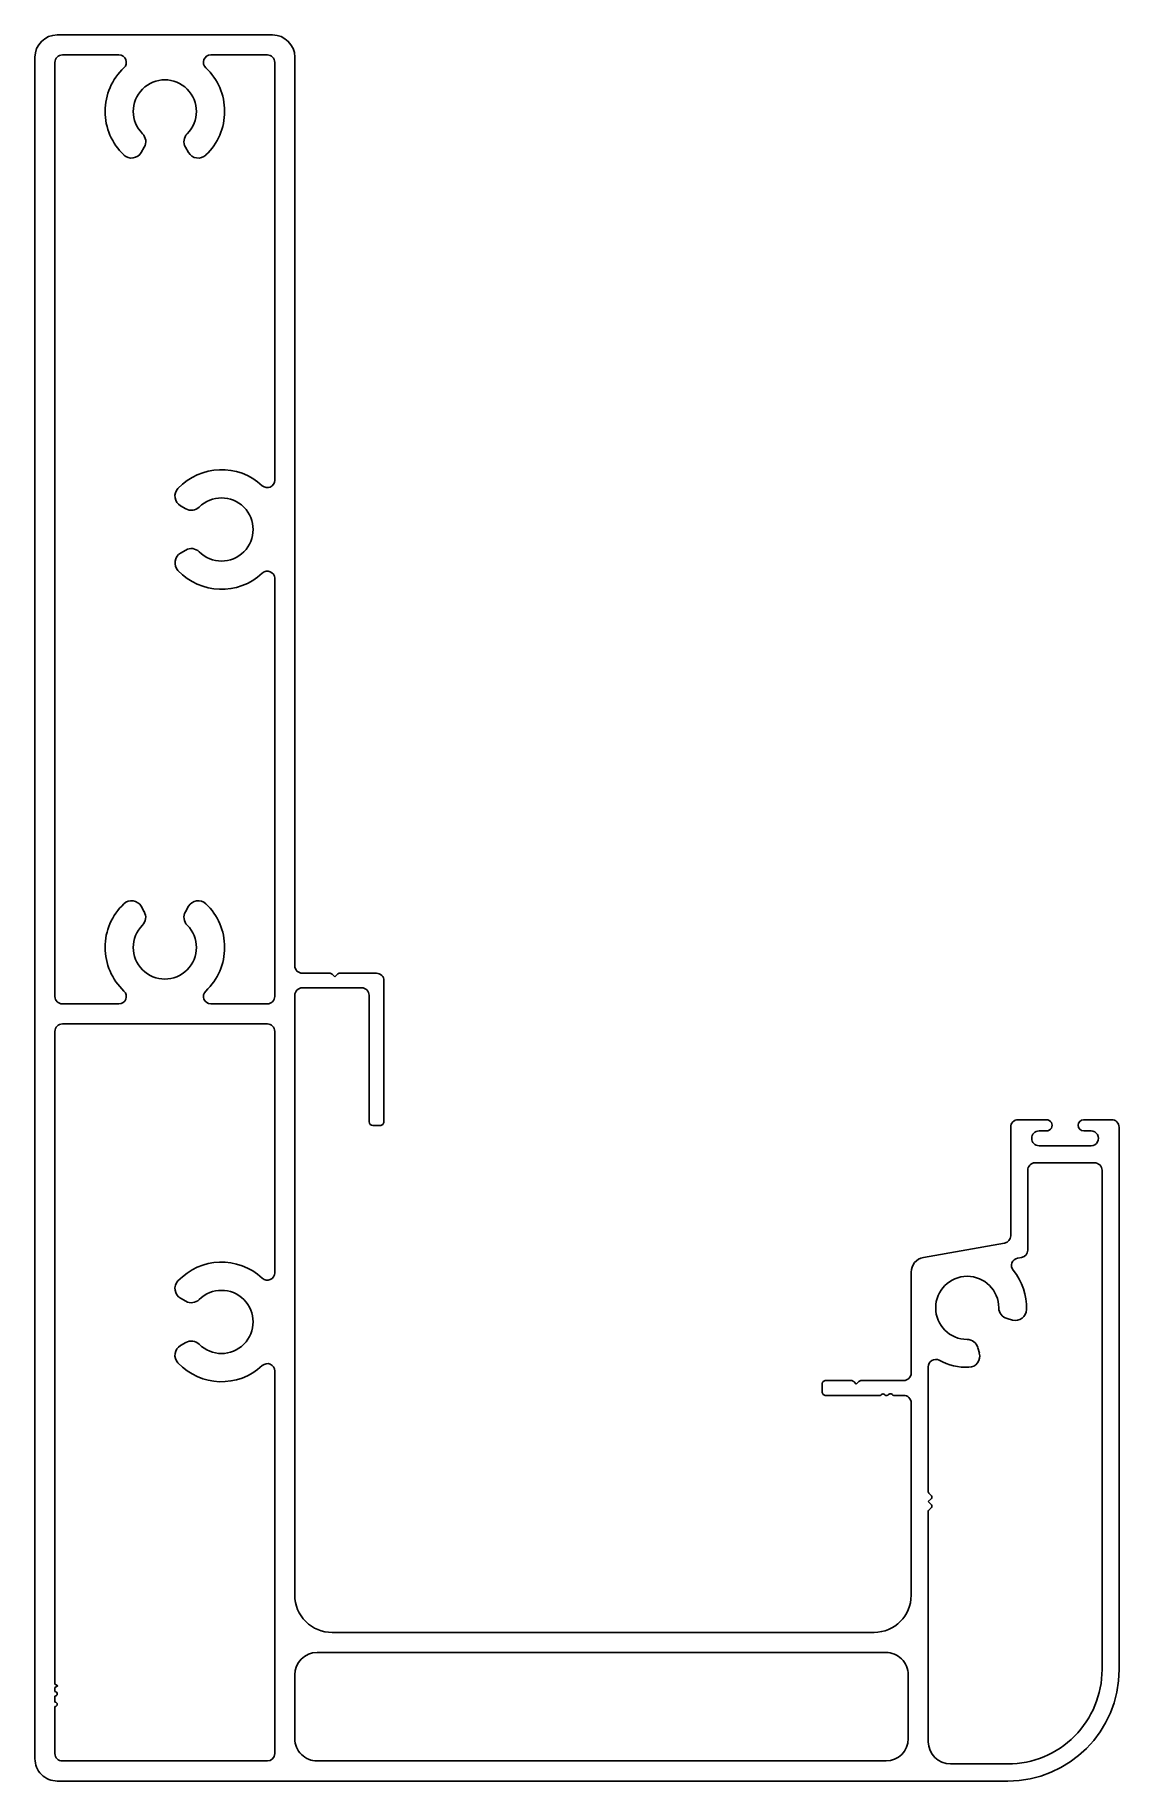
# Model space of a CAD drawing. Extents: x 2442 to 2588, y 1508 to 1743.
import ezdxf

# ---------------------------------------------------------------- set-up
doc = ezdxf.new("R2010")
doc.units = 0
doc.layers.get('0').update_dxf_attribs({"linetype": 'CONTINUOUS'})

msp = doc.modelspace()

# ---------------------------------------------------------------- linework, layer by layer
for p, q in [((2444.71, 1742.88), (2473.71, 1742.88)), ((2441.71, 1510.88), (2441.71, 1739.88)), ((2444.41, 1613.47), (2444.41, 1739.17)), ((2445.41, 1740.18), (2453.02, 1740.18)), ((2465.4, 1740.18), (2465.4, 1740.18)), ((2465.4, 1740.18), (2473.01, 1740.18)), ((2474.01, 1739.18), (2474.01, 1739.18)), ((2474.01, 1739.18), (2474.01, 1682.95)), ((2476.71, 1739.88), (2476.71, 1617.6)), ((2456.02, 1727.05), (2456.44, 1727.77)), ((2461.99, 1727.77), (2462.4, 1727.05)), ((2461.32, 1679.51), (2462.03, 1679.1)), ((2462.02, 1673.55), (2461.31, 1673.13)), ((2474.01, 1669.75), (2474.01, 1613.48)), ((2456.43, 1624.88), (2456.02, 1625.6)), ((2462.4, 1625.6), (2461.98, 1624.88)), ((2477.71, 1616.6), (2481.38, 1616.6)), ((2485.71, 1614.63), (2477.71, 1614.63)), ((2481.74, 1616.45), (2482.09, 1616.1)), ((2482.09, 1616.1), (2482.44, 1616.45)), ((2482.8, 1616.6), (2487.7, 1616.6)), ((2488.71, 1615.6), (2488.71, 1596.6)), ((2453.02, 1612.47), (2445.41, 1612.47)), ((2473.01, 1612.47), (2465.4, 1612.47)), ((2476.71, 1613.62), (2476.71, 1532.88)), ((2486.71, 1596.6), (2486.71, 1613.64)), ((2445.41, 1609.77), (2473.01, 1609.77)), ((2444.41, 1520.93), (2444.41, 1608.77)), ((2474.01, 1608.77), (2474.01, 1608.77)), ((2474.01, 1608.77), (2474.01, 1576.3)), ((2488.21, 1596.1), (2487.21, 1596.1)), ((2488.21, 1596.1), (2488.21, 1596.1)), ((2573.11, 1581.26), (2573.11, 1595.88)), ((2574.11, 1596.88), (2577.94, 1596.88)), ((2582.94, 1596.88), (2586.71, 1596.88)), ((2587.71, 1595.88), (2587.71, 1522.88)), ((2587.71, 1595.88), (2587.71, 1595.88)), ((2577.94, 1595.38), (2576.94, 1595.38)), ((2576.95, 1593.38), (2583.95, 1593.38)), ((2577.94, 1595.38), (2577.94, 1595.38)), ((2583.94, 1595.38), (2582.94, 1595.38)), ((2576.4, 1591.08), (2584.4, 1591.08)), ((2575.41, 1579.33), (2575.41, 1590.07)), ((2585.41, 1590.08), (2585.41, 1522.9)), ((2561.35, 1578.34), (2572.29, 1580.27)), ((2574.04, 1578.24), (2574.59, 1578.34)), ((2559.71, 1562.78), (2559.71, 1576.37)), ((2461.32, 1572.86), (2462.03, 1572.45)), ((2572.62, 1570.12), (2573.37, 1569.92)), ((2462.03, 1566.9), (2461.31, 1566.48)), ((2568.89, 1565.45), (2568.69, 1566.2)), ((2474.01, 1563.06), (2474.01, 1511.58)), ((2562.01, 1546.79), (2562.01, 1563.61)), ((2547.71, 1560.27), (2547.71, 1561.27)), ((2548.21, 1561.78), (2548.21, 1561.78)), ((2548.21, 1561.78), (2551.61, 1561.78)), ((2551.97, 1561.63), (2552.32, 1561.28)), ((2552.32, 1561.28), (2552.67, 1561.63)), ((2553.03, 1561.78), (2558.71, 1561.78)), ((2555.52, 1559.78), (2548.21, 1559.78)), ((2556.32, 1559.78), (2556.45, 1559.78)), ((2556.83, 1559.98), (2557.01, 1559.98)), ((2558.71, 1559.78), (2557.38, 1559.78)), ((2559.71, 1532.88), (2559.71, 1558.78)), ((2562.43, 1546.26), (2562.08, 1546.62)), ((2562.01, 1545.48), (2562.43, 1545.91)), ((2562.43, 1545.06), (2562.01, 1545.48)), ((2562.01, 1513.16), (2562.01, 1544.18)), ((2562.08, 1544.35), (2562.43, 1544.71)), ((2481.72, 1527.88), (2554.72, 1527.88)), ((2479.7, 1525.18), (2556.29, 1525.18)), ((2444.79, 1520.71), (2444.41, 1520.93)), ((2444.41, 1520.49), (2444.79, 1520.71)), ((2444.41, 1519.91), (2444.41, 1520.49)), ((2476.71, 1513.57), (2476.71, 1522.17)), ((2559.31, 1522.18), (2559.31, 1513.58)), ((2444.41, 1518.51), (2444.41, 1519.31)), ((2444.41, 1511.57), (2444.41, 1517.91)), ((2473.02, 1510.58), (2445.42, 1510.58)), ((2556.32, 1510.58), (2479.72, 1510.58)), ((2572.73, 1510.18), (2565.02, 1510.18)), ((2572.72, 1507.88), (2444.71, 1507.88))]:
    msp.add_line(p, q)
for centre, radius, start, end in [((2444.71, 1739.88), 3, 90, 180), ((2473.71, 1739.88), 3, 0.0966, 90), ((2445.41, 1739.18), 1, 90, 180.3835), ((2453.02, 1739.18), 1, 313.1738, 90.0003), ((2465.4, 1739.18), 1, 90, 226.8262), ((2473.01, 1739.18), 1, 359.9998, 90), ((2459.21, 1732.58), 8.05, 133.1738, 226.7613), ((2459.21, 1732.58), 4.25, 315.1217, 224.8783), ((2459.21, 1732.58), 8.05, 313.2387, 46.8262), ((2455.14, 1728.52), 1.5, 330.1089, 44.8783), ((2463.28, 1728.52), 1.5, 135.1217, 210.0032), ((2454.72, 1727.8), 1.5, 226.7613, 330.0004), ((2463.7, 1727.8), 1.5, 210.3221, 313.2387), ((2466.84, 1676.32), 8.05, 46.9912, 136.7613), ((2473.01, 1682.94), 1, 226.9912, 0.287), ((2462.07, 1680.81), 1.5, 136.7613, 240.3355), ((2466.84, 1676.32), 4.25, 225.1217, 134.8783), ((2462.78, 1680.4), 1.5, 240.211, 314.8783), ((2462.78, 1672.25), 1.5, 45.1217, 120.2872), ((2462.07, 1671.84), 1.5, 120.3886, 223.2387), ((2466.84, 1676.32), 8.05, 223.2387, 313.0097), ((2473.01, 1669.71), 1, 2.3379, 133.0097), ((2454.72, 1624.85), 1.5, 29.9975, 133.2387), ((2463.7, 1624.85), 1.5, 46.7613, 149.9989), ((2459.21, 1620.07), 8.05, 133.2387, 226.8262), ((2455.13, 1624.13), 1.5, 315.1217, 30.1663), ((2463.28, 1624.13), 1.5, 149.9989, 224.8783), ((2459.21, 1620.07), 8.05, 313.1738, 46.7613), ((2459.21, 1620.07), 4.25, 135.1217, 44.8783), ((2477.71, 1617.6), 1, 180.0004, 270), ((2477.71, 1613.63), 1, 90.0004, 180.365), ((2481.39, 1616.1), 0.5, 45, 90.4898), ((2482.8, 1616.1), 0.5, 90.4828, 135.4685), ((2485.71, 1613.63), 1, 0.4365, 90.1079), ((2487.71, 1615.6), 1, 0, 90.3465), ((2445.41, 1613.47), 1, 180.3835, 270.1808), ((2453.02, 1613.47), 1, 270.1808, 46.8262), ((2465.4, 1613.47), 1, 133.1738, 270.1808), ((2473.01, 1613.47), 1, 270.1808, 0.2786), ((2445.41, 1608.77), 1, 90, 180.3835), ((2473.01, 1608.77), 1, 0.0005, 90), ((2487.21, 1596.6), 0.5, 180, 270), ((2488.21, 1596.6), 0.5, 270, 0.0001), ((2574.11, 1595.88), 1, 90.2331, 180), ((2577.94, 1596.13), 0.75, 270, 90.2847), ((2582.94, 1596.13), 0.75, 90.2847, 270), ((2586.71, 1595.88), 1, 0, 90.2465), ((2576.94, 1594.38), 1, 90.3606, 270.1974), ((2583.94, 1594.38), 1, 270.1974, 90.3606), ((2576.41, 1590.08), 1, 90.4285, 180.1392), ((2584.41, 1590.08), 1, 0.361, 90.4294), ((2572.11, 1581.25), 1, 279.9999, 0.3881), ((2574.41, 1579.32), 1, 280.3372, 0.0615), ((2466.84, 1569.67), 8.05, 46.9912, 136.7613), ((2561.71, 1576.37), 2, 100.1733, 180.2126), ((2574.22, 1577.26), 1, 100.1696, 219.3293), ((2462.07, 1574.16), 1.5, 136.7613, 240.1723), ((2473.01, 1576.29), 1, 226.9912, 0.2877), ((2567.26, 1571.56), 4.25, 0.1217, 269.8783), ((2567.26, 1571.56), 8, 358.3424, 39.3293), ((2462.78, 1573.75), 1.5, 239.9989, 314.8783), ((2466.84, 1569.67), 4.25, 225.1217, 134.8783), ((2573.01, 1571.57), 1.5, 180.1217, 255.0023), ((2573.75, 1571.37), 1.5, 255.2802, 358.3424), ((2462.07, 1565.19), 1.5, 120.0862, 223.2387), ((2462.78, 1565.6), 1.5, 45.1217, 120.0011), ((2567.24, 1565.81), 1.5, 15.3594, 89.8783), ((2567.44, 1565.06), 1.5, 271.6576, 15.0031), ((2466.84, 1569.67), 8.05, 223.2387, 313.0097), ((2473.01, 1563.06), 1, 0.0004, 133.0097), ((2558.71, 1562.78), 1, 270, 360), ((2563.01, 1563.62), 1, 61.8214, 180.4014), ((2567.26, 1571.56), 8, 241.8214, 271.6576), ((2548.21, 1561.28), 0.5, 90, 180.518), ((2551.61, 1561.28), 0.5, 45, 90), ((2553.03, 1561.28), 0.5, 90, 135.0048), ((2548.21, 1560.28), 0.5, 180.5142, 270.6075), ((2555.52, 1560.03), 0.25, 270, 323.1299), ((2555.92, 1559.73), 0.25, 36.8701, 143.1299), ((2556.32, 1560.03), 0.25, 216.8701, 270), ((2556.45, 1560.03), 0.25, 270, 326.2508), ((2556.83, 1559.78), 0.2, 90, 146.2508), ((2557.01, 1559.78), 0.2, 33.7492, 90), ((2557.38, 1560.03), 0.25, 213.7492, 270), ((2558.71, 1558.78), 1, 359.9999, 90), ((2562.26, 1546.79), 0.25, 180, 225), ((2562.26, 1544.18), 0.25, 135, 180), ((2562.26, 1546.08), 0.25, 315, 45), ((2562.26, 1544.88), 0.25, 315, 45), ((2481.71, 1532.88), 5, 180.0004, 270.1548), ((2554.71, 1532.88), 5, 270.1548, 360), ((2479.71, 1522.18), 3, 90.2224, 180.1069), ((2556.31, 1522.18), 3, 0.1172, 90.2224), ((2572.71, 1522.88), 15, 270.0281, 0), ((2572.71, 1522.88), 12.7, 270.0904, 0.0941), ((2444.41, 1519.61), 0.3, 270.0043, 89.9957), ((2444.41, 1518.21), 0.3, 270.0043, 89.9957), ((2479.71, 1513.58), 3, 180.1391, 270.2223), ((2556.31, 1513.58), 3, 270.2223, 0.1172), ((2445.41, 1511.58), 1, 180.3835, 270.385), ((2473.01, 1511.58), 1, 270.385, 0.0004), ((2565.01, 1513.18), 3, 180.2317, 270.1859), ((2444.71, 1510.88), 3, 180, 270.0628)]:
    msp.add_arc(centre, radius, start, end)

doc.saveas('drawing.dxf')
